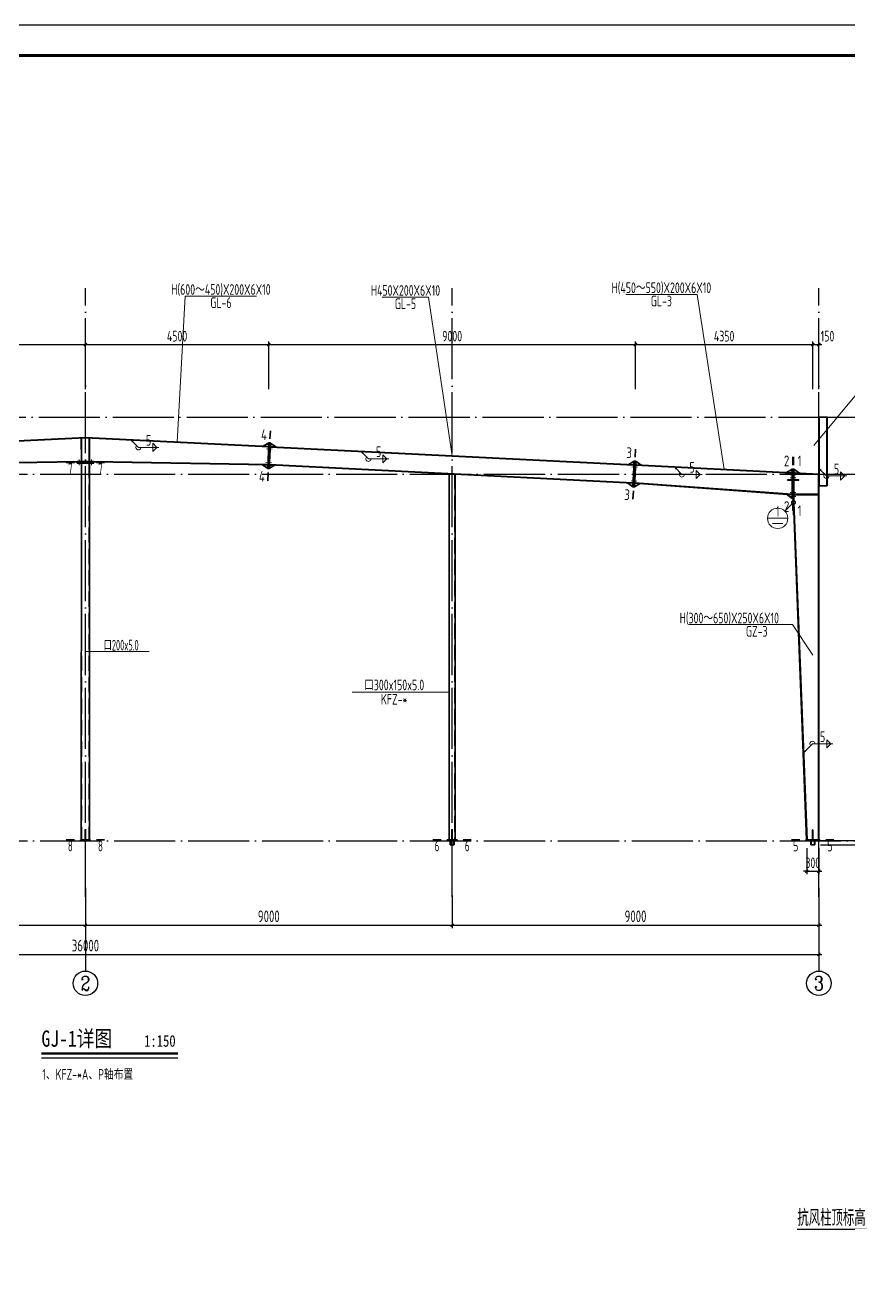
# Model space of a CAD drawing. Extents: x 753177 to 2169292, y -530934 to -273477.
# Drawn here: x 1971192 to 2011628, y -466303 to -404784 of the extents above; entities that cross this region are included whole.
import ezdxf
from ezdxf.enums import TextEntityAlignment as Align

# ---------------------------------------------------------------- set-up
doc = ezdxf.new("R2010")
doc.units = 0
doc.header["$LTSCALE"] = 1500
doc.header["$MEASUREMENT"] = 0
for name, pattern in [('DASH', [0.35, 0.25, -0.1]), ('DOTE', [2.42, 2, -0.2, 0.02, -0.2]), ('线型6', [8.75, 5, -1.25, 1.25, -1.25])]:
    doc.linetypes.add(name, pattern=pattern)
doc.layers.get('Defpoints').update_dxf_attribs({"color": 252})
for name, color, linetype in [('00-tk', 151, 'Continuous'), ('AXIS', 3, 'Continuous'), ('AXIS_TEXT', 7, 'Continuous'), ('DIM', 3, 'Continuous'), ('DIM_ELEV', 3, 'Continuous'), ('DIM_SYMB', 3, 'Continuous'), ('PUB_TEXT', 7, 'Continuous')]:
    doc.layers.add(name, color=color, linetype=linetype)
for name, color, linetype, lineweight in [('10', 7, 'Continuous', 35), ('111', 9, '线型6', 18), ('114', 2, 'Continuous', 18), ('116', 1, 'Continuous', 35), ('130', 9, 'Continuous', 18), ('14', 2, 'Continuous', 35), ('TK', 252, 'Continuous', 13), ('墙线__粗线', 7, 'Continuous', 18), ('字符串标注', 9, 'Continuous', 18), ('柱子', 3, 'Continuous', 35), ('焊缝标注', 9, 'Continuous', 18), ('索引符号标注', 9, 'Continuous', 18)]:
    doc.layers.add(name, color=color, linetype=linetype, lineweight=lineweight)
doc.styles.add('_TCH_AXIS', font='COMPLEX', dxfattribs={"bigfont": 'GBCBIG'})
doc.styles.add('COMPLEX', font='COMPLEX')
doc.styles.add('FromPkpm', font='Pkpmeng', dxfattribs={"width": 0.7, "bigfont": 'hztxt'})
doc.styles.add('TSSD_Dimension', font='Tssdeng.shx', dxfattribs={"width": 0.7, "bigfont": 'hztxt.shx'})
doc.styles.add('TSSD_Norm', font='Tssdeng.shx', dxfattribs={"bigfont": 'hztxt.shx'})
doc.styles.add('仿宋体', font='', dxfattribs={"width": 0.8})
doc.styles.get('仿宋体').set_extended_font_data('SimSun')
doc.dimstyles.new('TSSD_150_150', dxfattribs={"dimtxt": 525, "dimasz": 150, "dimexe": 150, "dimexo": 375, "dimgap": 150, "dimtad": 1, "dimdec": 0, "dimzin": 0, "dimdsep": 46, "dimtxsty": 'TSSD_Dimension', "dimblk": 'ARCHTICK', "dimblk1": 'ARCHTICK', "dimblk2": 'ARCHTICK', "dimcen": 0, "dimdle": 150, "dimclrt": 7, "dimadec": 0, "dimazin": 0, "dimtfac": 1, "dimtdec": 0, "dimtix": 1, "dimtmove": 2, "dimatfit": 3, "dimfxl": 0, "dimtolj": 1, "dimtzin": 0, "dimarcsym": 0})
doc.dimstyles.new('TSSD_75_150', dxfattribs={"dimtxt": 575, "dimasz": 150, "dimexe": 150, "dimexo": 375, "dimgap": 150, "dimtad": 1, "dimdec": 0, "dimlfac": 0.5, "dimzin": 0, "dimdsep": 46, "dimtxsty": 'TSSD_Dimension', "dimblk": 'ARCHTICK', "dimcen": 0, "dimdle": 150, "dimclrt": 7, "dimadec": 0, "dimazin": 0, "dimtfac": 1, "dimtdec": 0, "dimtix": 1, "dimtmove": 2, "dimatfit": 3, "dimfxl": 0, "dimtolj": 1, "dimtzin": 0, "dimarcsym": 0})

# ---------------------------------------------------------------- blocks, each defined once
blk = doc.blocks.new('A$C16496DF1')
at = {"layer": '00-tk', "linetype": 'Continuous'}
blk.add_line((178350, 126150), (0, 126150), dxfattribs=at)
at = {"layer": '00-tk', "const_width": 150}
blk.add_lwpolyline([(3750, 124650), (176850, 124650), (176850, 1500), (3750, 1500)], close=True, dxfattribs=at)
blk = doc.blocks.new('_ArchTick')
at = {"color": 0, "linetype": 'ByBlock', "const_width": 0.4}
blk.add_lwpolyline([(-0.5, -0.5), (0.5, 0.5)], dxfattribs=at)
blk = doc.blocks.new('*D1315')
at = {"layer": 'Defpoints', "color": 0, "transparency": 16777216}
for p in [(2009554, -444832), (2010154, -444832), (2010154, -446332)]:
    blk.add_point(p, dxfattribs=at)
at = {"layer": 'DIM', "color": 0, "lineweight": -2, "transparency": 16777216}
for p, q in [((2009554, -445207), (2009554, -446482)), ((2010154, -445207), (2010154, -446482)), ((2009554, -446332), (2009404, -446332)), ((2009554, -446332), (2010154, -446332)), ((2010154, -446332), (2010304, -446332))]:
    blk.add_line(p, q, dxfattribs=at)
at = {"layer": 'DIM', "color": 0, "lineweight": -2, "transparency": 16777216, "xscale": 150, "yscale": 150, "zscale": 150}
blk.add_blockref('_ArchTick', (2009554, -446332), dxfattribs=at)
at = {"layer": 'DIM', "color": 0, "lineweight": -2, "transparency": 16777216, "xscale": 150, "yscale": 150, "zscale": 150, "rotation": 180}
blk.add_blockref('_ArchTick', (2010154, -446332), dxfattribs=at)
at = {"layer": 'DIM', "color": 7, "transparency": 16777216, "insert": (2009854, -445920), "char_height": 525, "attachment_point": 5, "style": 'TSSD_Dimension'}
blk.add_mtext('\\A1;300', dxfattribs=at)
blk = doc.blocks.new('*D1259')
at = {"layer": 'Defpoints', "color": 0, "transparency": 16777216}
for p in [(1974154, -420472), (1965154, -423032), (1974154, -423032)]:
    blk.add_point(p, dxfattribs=at)
at = {"layer": 'DIM', "color": 0, "lineweight": -2, "transparency": 16777216}
for p, q in [((1965004, -420472), (1974304, -420472)), ((1965154, -422657), (1965154, -420322)), ((1974154, -422657), (1974154, -420322))]:
    blk.add_line(p, q, dxfattribs=at)
at = {"layer": 'DIM', "color": 0, "lineweight": -2, "transparency": 16777216, "xscale": 150, "yscale": 150, "zscale": 150, "rotation": 180}
blk.add_blockref('_ArchTick', (1965154, -420472), dxfattribs=at)
at = {"layer": 'DIM', "color": 0, "lineweight": -2, "transparency": 16777216, "xscale": 150, "yscale": 150, "zscale": 150}
blk.add_blockref('_ArchTick', (1974154, -420472), dxfattribs=at)
at = {"layer": 'DIM', "color": 7, "transparency": 16777216, "insert": (1969654, -420060), "char_height": 525, "attachment_point": 5, "style": 'TSSD_Dimension'}
blk.add_mtext('\\A1;4500', dxfattribs=at)
blk = doc.blocks.new('*D1260')
at = {"layer": 'Defpoints', "color": 0, "transparency": 16777216}
for p in [(1983154, -420472), (1974154, -423032), (1983154, -423032)]:
    blk.add_point(p, dxfattribs=at)
at = {"layer": 'DIM', "color": 0, "lineweight": -2, "transparency": 16777216}
for p, q in [((1974004, -420472), (1983304, -420472)), ((1974154, -422657), (1974154, -420322)), ((1983154, -422657), (1983154, -420322))]:
    blk.add_line(p, q, dxfattribs=at)
at = {"layer": 'DIM', "color": 0, "lineweight": -2, "transparency": 16777216, "xscale": 150, "yscale": 150, "zscale": 150, "rotation": 180}
blk.add_blockref('_ArchTick', (1974154, -420472), dxfattribs=at)
at = {"layer": 'DIM', "color": 0, "lineweight": -2, "transparency": 16777216, "xscale": 150, "yscale": 150, "zscale": 150}
blk.add_blockref('_ArchTick', (1983154, -420472), dxfattribs=at)
at = {"layer": 'DIM', "color": 7, "transparency": 16777216, "insert": (1978654, -420060), "char_height": 525, "attachment_point": 5, "style": 'TSSD_Dimension'}
blk.add_mtext('\\A1;4500', dxfattribs=at)
blk = doc.blocks.new('*D1261')
at = {"layer": 'Defpoints', "color": 0, "transparency": 16777216}
for p in [(2001154, -420472), (1983154, -423032), (2001154, -423032)]:
    blk.add_point(p, dxfattribs=at)
at = {"layer": 'DIM', "color": 0, "lineweight": -2, "transparency": 16777216}
for p, q in [((1983004, -420472), (2001304, -420472)), ((1983154, -422657), (1983154, -420322)), ((2001154, -422657), (2001154, -420322))]:
    blk.add_line(p, q, dxfattribs=at)
at = {"layer": 'DIM', "color": 0, "lineweight": -2, "transparency": 16777216, "xscale": 150, "yscale": 150, "zscale": 150, "rotation": 180}
blk.add_blockref('_ArchTick', (1983154, -420472), dxfattribs=at)
at = {"layer": 'DIM', "color": 0, "lineweight": -2, "transparency": 16777216, "xscale": 150, "yscale": 150, "zscale": 150}
blk.add_blockref('_ArchTick', (2001154, -420472), dxfattribs=at)
at = {"layer": 'DIM', "color": 7, "transparency": 16777216, "insert": (1992154, -420060), "char_height": 525, "attachment_point": 5, "style": 'TSSD_Dimension'}
blk.add_mtext('\\A1;9000', dxfattribs=at)
blk = doc.blocks.new('*D1262')
at = {"layer": 'Defpoints', "color": 0, "transparency": 16777216}
for p in [(2009854, -420472), (2001154, -423032), (2009854, -423032)]:
    blk.add_point(p, dxfattribs=at)
at = {"layer": 'DIM', "color": 0, "lineweight": -2, "transparency": 16777216}
for p, q in [((2001004, -420472), (2010004, -420472)), ((2001154, -422657), (2001154, -420322)), ((2009854, -422657), (2009854, -420322))]:
    blk.add_line(p, q, dxfattribs=at)
at = {"layer": 'DIM', "color": 0, "lineweight": -2, "transparency": 16777216, "xscale": 150, "yscale": 150, "zscale": 150, "rotation": 180}
blk.add_blockref('_ArchTick', (2001154, -420472), dxfattribs=at)
at = {"layer": 'DIM', "color": 0, "lineweight": -2, "transparency": 16777216, "xscale": 150, "yscale": 150, "zscale": 150}
blk.add_blockref('_ArchTick', (2009854, -420472), dxfattribs=at)
at = {"layer": 'DIM', "color": 7, "transparency": 16777216, "insert": (2005504, -420060), "char_height": 525, "attachment_point": 5, "style": 'TSSD_Dimension'}
blk.add_mtext('\\A1;4350', dxfattribs=at)
blk = doc.blocks.new('*D1263')
at = {"layer": 'Defpoints', "color": 0, "transparency": 16777216}
for p in [(2010154, -420472), (2009854, -423032), (2010154, -423032)]:
    blk.add_point(p, dxfattribs=at)
at = {"layer": 'DIM', "color": 0, "lineweight": -2, "transparency": 16777216}
for p, q in [((2009704, -420472), (2010304, -420472)), ((2009854, -422657), (2009854, -420322)), ((2010154, -422657), (2010154, -420322))]:
    blk.add_line(p, q, dxfattribs=at)
at = {"layer": 'DIM', "color": 0, "lineweight": -2, "transparency": 16777216, "xscale": 150, "yscale": 150, "zscale": 150, "rotation": 180}
blk.add_blockref('_ArchTick', (2009854, -420472), dxfattribs=at)
at = {"layer": 'DIM', "color": 0, "lineweight": -2, "transparency": 16777216, "xscale": 150, "yscale": 150, "zscale": 150}
blk.add_blockref('_ArchTick', (2010154, -420472), dxfattribs=at)
at = {"layer": 'DIM', "color": 7, "transparency": 16777216, "insert": (2010577, -420060), "char_height": 525, "attachment_point": 5, "style": 'TSSD_Dimension'}
blk.add_mtext('\\A1;150', dxfattribs=at)
blk = doc.blocks.new('*D1316')
at = {"layer": 'Defpoints', "color": 0, "transparency": 16777216}
for p in [(1956154, -447149), (1974154, -447149), (1974154, -448984)]:
    blk.add_point(p, dxfattribs=at)
at = {"layer": 'DIM', "color": 0, "lineweight": -2, "transparency": 16777216}
for p, q in [((1956154, -447524), (1956154, -449134)), ((1974154, -447524), (1974154, -449134)), ((1956004, -448984), (1974304, -448984))]:
    blk.add_line(p, q, dxfattribs=at)
at = {"layer": 'DIM', "color": 0, "lineweight": -2, "transparency": 16777216, "xscale": 150, "yscale": 150, "zscale": 150, "rotation": 180}
blk.add_blockref('_ArchTick', (1956154, -448984), dxfattribs=at)
at = {"layer": 'DIM', "color": 0, "lineweight": -2, "transparency": 16777216, "xscale": 150, "yscale": 150, "zscale": 150}
blk.add_blockref('_ArchTick', (1974154, -448984), dxfattribs=at)
at = {"layer": 'DIM', "color": 7, "transparency": 16777216, "insert": (1965154, -448546), "char_height": 575, "attachment_point": 5, "style": 'TSSD_Dimension'}
blk.add_mtext('\\A1;9000', dxfattribs=at)
blk = doc.blocks.new('*D1317')
at = {"layer": 'Defpoints', "color": 0, "transparency": 16777216}
for p in [(1974154, -447149), (1992154, -447149), (1992154, -448984)]:
    blk.add_point(p, dxfattribs=at)
at = {"layer": 'DIM', "color": 0, "lineweight": -2, "transparency": 16777216}
for p, q in [((1974154, -447524), (1974154, -449134)), ((1992154, -447524), (1992154, -449134)), ((1974004, -448984), (1992304, -448984))]:
    blk.add_line(p, q, dxfattribs=at)
at = {"layer": 'DIM', "color": 0, "lineweight": -2, "transparency": 16777216, "xscale": 150, "yscale": 150, "zscale": 150, "rotation": 180}
blk.add_blockref('_ArchTick', (1974154, -448984), dxfattribs=at)
at = {"layer": 'DIM', "color": 0, "lineweight": -2, "transparency": 16777216, "xscale": 150, "yscale": 150, "zscale": 150}
blk.add_blockref('_ArchTick', (1992154, -448984), dxfattribs=at)
at = {"layer": 'DIM', "color": 7, "transparency": 16777216, "insert": (1983154, -448546), "char_height": 575, "attachment_point": 5, "style": 'TSSD_Dimension'}
blk.add_mtext('\\A1;9000', dxfattribs=at)
blk = doc.blocks.new('_AXISO')
blk.add_circle((0, 0), 0.5)
at = {"layer": 'AXIS_TEXT', "style": 'COMPLEX', "width": 1.041667}
blk.add_attdef('A', text='', height=0.56, dxfattribs=at).set_placement((-0.25, -0.28), (0.25, -0.28), align=Align.FIT)
blk = doc.blocks.new('*D1318')
at = {"layer": 'Defpoints', "color": 0, "transparency": 16777216}
for p in [(1938154, -447954), (2010154, -447954), (2010154, -450421)]:
    blk.add_point(p, dxfattribs=at)
at = {"layer": 'DIM', "color": 0, "lineweight": -2, "transparency": 16777216}
for p, q in [((1938154, -448329), (1938154, -450571)), ((2010154, -448329), (2010154, -450571)), ((1938004, -450421), (2010304, -450421))]:
    blk.add_line(p, q, dxfattribs=at)
at = {"layer": 'DIM', "color": 0, "lineweight": -2, "transparency": 16777216, "xscale": 150, "yscale": 150, "zscale": 150, "rotation": 180}
blk.add_blockref('_ArchTick', (1938154, -450421), dxfattribs=at)
at = {"layer": 'DIM', "color": 0, "lineweight": -2, "transparency": 16777216, "xscale": 150, "yscale": 150, "zscale": 150}
blk.add_blockref('_ArchTick', (2010154, -450421), dxfattribs=at)
at = {"layer": 'DIM', "color": 7, "transparency": 16777216, "insert": (1974154, -449983), "char_height": 575, "attachment_point": 5, "style": 'TSSD_Dimension'}
blk.add_mtext('\\A1;36000', dxfattribs=at)
blk = doc.blocks.new('*D1320')
at = {"layer": 'Defpoints', "color": 0, "transparency": 16777216}
for p in [(1992154, -447149), (2010154, -447149), (2010154, -448984)]:
    blk.add_point(p, dxfattribs=at)
at = {"layer": 'DIM', "color": 0, "lineweight": -2, "transparency": 16777216}
for p, q in [((1992154, -447524), (1992154, -449134)), ((2010154, -447524), (2010154, -449134)), ((1992004, -448984), (2010304, -448984))]:
    blk.add_line(p, q, dxfattribs=at)
at = {"layer": 'DIM', "color": 0, "lineweight": -2, "transparency": 16777216, "xscale": 150, "yscale": 150, "zscale": 150, "rotation": 180}
blk.add_blockref('_ArchTick', (1992154, -448984), dxfattribs=at)
at = {"layer": 'DIM', "color": 0, "lineweight": -2, "transparency": 16777216, "xscale": 150, "yscale": 150, "zscale": 150}
blk.add_blockref('_ArchTick', (2010154, -448984), dxfattribs=at)
at = {"layer": 'DIM', "color": 7, "transparency": 16777216, "insert": (2001154, -448546), "char_height": 575, "attachment_point": 5, "style": 'TSSD_Dimension'}
blk.add_mtext('\\A1;9000', dxfattribs=at)
blk = doc.blocks.new('*D1325')
at = {"layer": 'Defpoints', "color": 0, "transparency": 16777216}
for p in [(2009854, -444832), (2009854, -445032), (2015455, -444832)]:
    blk.add_point(p, dxfattribs=at)
at = {"layer": 'DIM', "color": 0, "lineweight": -2, "transparency": 16777216}
for p, q in [((2015455, -444832), (2015455, -444682)), ((2010229, -444832), (2015605, -444832)), ((2010229, -445032), (2015605, -445032)), ((2015455, -445032), (2015455, -444832)), ((2015455, -445032), (2015455, -445182))]:
    blk.add_line(p, q, dxfattribs=at)
at = {"layer": 'DIM', "color": 0, "lineweight": -2, "transparency": 16777216, "xscale": 150, "yscale": 150, "zscale": 150}
for p, rotation in [((2015455, -444832), 270), ((2015455, -445032), 90)]:
    blk.add_blockref('_ArchTick', p, dxfattribs=dict(at, rotation=rotation))
at = {"layer": 'DIM', "color": 7, "transparency": 16777216, "insert": (2015018, -444932), "char_height": 575, "attachment_point": 5, "rotation": 90, "style": 'TSSD_Dimension'}
blk.add_mtext('\\A1;100', dxfattribs=at)
blk = doc.blocks.new('*D1326')
at = {"layer": 'Defpoints', "color": 0, "transparency": 16777216}
for p in [(2009854, -426832), (2015455, -426832), (2009854, -444832)]:
    blk.add_point(p, dxfattribs=at)
at = {"layer": 'DIM', "color": 0, "lineweight": -2, "transparency": 16777216}
for p, q in [((2010229, -426832), (2015605, -426832)), ((2015455, -444982), (2015455, -426682)), ((2010229, -444832), (2015605, -444832))]:
    blk.add_line(p, q, dxfattribs=at)
at = {"layer": 'DIM', "color": 0, "lineweight": -2, "transparency": 16777216, "xscale": 150, "yscale": 150, "zscale": 150}
for p, rotation in [((2015455, -426832), 90), ((2015455, -444832), 270)]:
    blk.add_blockref('_ArchTick', p, dxfattribs=dict(at, rotation=rotation))
at = {"layer": 'DIM', "color": 7, "transparency": 16777216, "insert": (2015018, -435832), "char_height": 575, "attachment_point": 5, "rotation": 90, "style": 'TSSD_Dimension'}
blk.add_mtext('\\A1;9000', dxfattribs=at)
blk = doc.blocks.new('*D1327')
at = {"layer": 'Defpoints', "color": 0, "transparency": 16777216}
for p in [(2009854, -424032), (2015455, -424032), (2009854, -426832)]:
    blk.add_point(p, dxfattribs=at)
at = {"layer": 'DIM', "color": 0, "lineweight": -2, "transparency": 16777216}
for p, q in [((2010229, -424032), (2015605, -424032)), ((2015455, -426982), (2015455, -423882)), ((2010229, -426832), (2015605, -426832))]:
    blk.add_line(p, q, dxfattribs=at)
at = {"layer": 'DIM', "color": 0, "lineweight": -2, "transparency": 16777216, "xscale": 150, "yscale": 150, "zscale": 150}
for p, rotation in [((2015455, -424032), 90), ((2015455, -426832), 270)]:
    blk.add_blockref('_ArchTick', p, dxfattribs=dict(at, rotation=rotation))
at = {"layer": 'DIM', "color": 7, "transparency": 16777216, "insert": (2015018, -425432), "char_height": 575, "attachment_point": 5, "rotation": 90, "style": 'TSSD_Dimension'}
blk.add_mtext('\\A1;1400', dxfattribs=at)

msp = doc.modelspace()

# ---------------------------------------------------------------- hatches: boundary and pattern name
at = {"layer": '焊缝标注', "transparency": 33554687}
for points in [[(1976403.3, -425164.6), (1976463.1, -425246.1), (1976484.4, -425224.9)], [(1987692.5, -425729.1), (1987752.3, -425810.6), (1987773.6, -425789.4)], [(2003076.6, -426498.3), (2003136.5, -426579.8), (2003157.7, -426558.6)], [(2010169.5, -426570.8), (2010229.4, -426652.3), (2010250.7, -426631.2)], [(2009412.4, -440500.7), (2009493.7, -440440.6), (2009472.5, -440419.4)]]:
    msp.add_hatch(color=256, dxfattribs=at).paths.add_polyline_path(points)

# ---------------------------------------------------------------- linework, layer by layer
at = {"color": 3, "lineweight": 35, "ltscale": 2}
for p, q in [((1973953.9, -426298.3), (1973953.5, -444792.1)), ((1974353.9, -426298.3), (1974353.5, -444792.1)), ((1992003.5, -426840.7), (1992003.5, -444792.1)), ((1992303.5, -426825.7), (1992303.5, -444792.1))]:
    msp.add_line(p, q, dxfattribs=at)
at = {"color": 3, "linetype": 'DASH', "lineweight": 35, "ltscale": 2}
for p, q in [((1973963.9, -426298.3), (1973963.5, -444792.1)), ((1974343.9, -426298.3), (1974343.5, -444792.1)), ((1992013.5, -426840.2), (1992013.5, -444792.1)), ((1992293.5, -426826.2), (1992293.5, -444792.1))]:
    msp.add_line(p, q, dxfattribs=at)
at = {"layer": '10', "lineweight": 35, "ltscale": 2}
for p, q in [((1983232.4, -424705.1), (1983212.4, -425104.6)), ((2001152.5, -425601.1), (2001132.5, -426000.6)), ((1973213.9, -426258.3), (1973613.9, -426258.3)), ((1975093.9, -426258.3), (1974693.9, -426258.3)), ((2008868.9, -425986.4), (2008868.9, -426386.4)), ((2008908.9, -425986.4), (2008908.9, -426386.4)), ((1983109.6, -427162), (1983129.5, -426762.5)), ((2001029.7, -428058), (2001049.6, -427658.5)), ((2008868.9, -428626.4), (2008868.9, -428226.4)), ((2008908.9, -428826.4), (2008908.9, -428426.4)), ((1973213.5, -444792.1), (1973613.5, -444792.1)), ((1975093.5, -444792.1), (1974693.5, -444792.1)), ((1991213.5, -444792.1), (1991613.5, -444792.1)), ((1993093.5, -444792.1), (1992693.5, -444792.1)), ((2008813.5, -444792.1), (2009213.5, -444792.1)), ((2010893.5, -444792.1), (2010493.5, -444792.1))]:
    msp.add_line(p, q, dxfattribs=at)
at = {"layer": '111', "lineweight": 18, "ltscale": 2}
msp.add_line((2010153.5, -443332.1), (2010153.5, -448832.1), dxfattribs=at)
at = {"layer": '114', "lineweight": 18, "ltscale": 2}
for p, q in [((1983048.1, -425587), (1983327.8, -425601)), ((1983058.1, -425387.2), (1983337.8, -425401.2)), ((1973853.8, -426398.3), (1973853.8, -426118.3)), ((1974453.9, -426398.3), (1974453.9, -426118.3)), ((1983014.2, -426266.1), (1983293.8, -426280.1)), ((2000978.2, -426283.2), (2001257.9, -426297.2)), ((1983004.2, -426465.9), (1983283.9, -426479.9)), ((2000968.2, -426483), (2001247.9, -426497)), ((2008748.9, -426676.9), (2009028.9, -426676.9)), ((2008748.9, -426876.9), (2009028.9, -426876.9)), ((2000924.3, -427361.9), (2001203.9, -427375.9)), ((2000934.3, -427162.1), (2001213.9, -427176.1)), ((2008748.9, -427016.9), (2009028.9, -427016.9)), ((2008748.9, -427736.3), (2009028.9, -427736.3)), ((2008748.9, -427936.4), (2009028.9, -427936.4))]:
    msp.add_line(p, q, dxfattribs=at)
at = {"layer": '114', "color": 1, "lineweight": 70, "ltscale": 2}
for p, q in [((1983148, -425592), (1983227.9, -425596)), ((1983158, -425392.2), (1983237.9, -425396.2)), ((1973853.8, -426298.3), (1973853.8, -426218.3)), ((1974453.9, -426298.3), (1974453.9, -426218.3)), ((1983114.1, -426271.1), (1983194, -426275.1)), ((2001078.1, -426288.2), (2001158, -426292.2)), ((1983104.1, -426470.9), (1983184, -426474.9)), ((2001068.1, -426488), (2001148, -426492)), ((2008848.9, -426676.9), (2008928.9, -426676.9)), ((2008848.9, -426876.9), (2008928.9, -426876.9)), ((2001024.2, -427366.9), (2001104.1, -427370.9)), ((2001034.2, -427167.1), (2001114.1, -427171.1)), ((2008848.9, -427016.9), (2008928.9, -427016.9)), ((2008848.9, -427736.3), (2008928.9, -427736.3)), ((2008848.9, -427936.4), (2008928.9, -427936.4))]:
    msp.add_line(p, q, dxfattribs=at)
at = {"layer": '116', "lineweight": 35, "ltscale": 2}
for p, q in [((1992053.5, -444832.1), (1992053.5, -445032.1)), ((1992053.5, -445032.1), (1992253.5, -445032.1)), ((1992070.5, -444832.1), (1992070.5, -445032.1)), ((1992236.5, -444832.1), (1992236.5, -445032.1)), ((1992253.5, -444832.1), (1992253.5, -445032.1)), ((2009753.5, -444832.1), (2009753.5, -445032.1)), ((2009753.5, -445032.1), (2009953.5, -445032.1)), ((2009770.5, -444832.1), (2009770.5, -445032.1)), ((2009936.5, -444832.1), (2009936.5, -445032.1)), ((2009953.5, -444832.1), (2009953.5, -445032.1))]:
    msp.add_line(p, q, dxfattribs=at)
at = {"layer": '14', "lineweight": 35, "ltscale": 2}
for p, q in [((1973953.9, -426218.3), (1973953.5, -425058.1)), ((1973963.9, -426218.3), (1973963.5, -425057.6)), ((1974343.9, -426218.3), (1974343.5, -425057.6)), ((1974353.9, -426218.3), (1974353.5, -425058.1)), ((1982883.8, -425468.6), (1983162.5, -425302.3)), ((1983113.6, -425480.1), (1982883.8, -425468.6)), ((1983099.6, -426560.8), (1983162.5, -425302.3)), ((1983155.5, -425442.1), (1983113.6, -425480.1)), ((1983202.4, -425304.3), (1983139.5, -426562.8)), ((1983139.5, -426562.8), (1983202.4, -425304.3)), ((1983162.5, -425302.3), (1983155.5, -425442.1)), ((1983162.5, -425302.3), (1983202.4, -425304.3)), ((1983242.4, -425306.3), (1983179.5, -426564.8)), ((1983202.4, -425304.3), (1983242.4, -425306.3)), ((1983235.4, -425446.1), (1983242.4, -425306.3)), ((1983273.4, -425488.1), (1983235.4, -425446.1)), ((1983242.4, -425306.3), (1983503.1, -425499.6)), ((1983503.1, -425499.6), (1983273.4, -425488.1)), ((2000804, -426364.6), (2001082.6, -426198.3)), ((2001019.7, -427456.8), (2001082.6, -426198.3)), ((2001122.5, -426200.3), (2001059.6, -427458.8)), ((2001059.6, -427458.8), (2001122.5, -426200.3)), ((2001082.6, -426198.3), (2001075.6, -426338.2)), ((2001082.6, -426198.3), (2001122.5, -426200.3)), ((2001162.5, -426202.3), (2001099.6, -427460.8)), ((2001122.5, -426200.3), (2001162.5, -426202.3)), ((2001155.5, -426342.1), (2001162.5, -426202.3)), ((2001162.5, -426202.3), (2001423.2, -426395.6)), ((1983099.6, -426560.8), (1982838.6, -426376.5)), ((1982838.6, -426376.5), (1983068.6, -426380.3)), ((1983068.6, -426380.3), (1983106.6, -426420.9)), ((1983106.6, -426420.9), (1983099.6, -426560.8)), ((1983139.5, -426562.8), (1983099.6, -426560.8)), ((1983179.5, -426564.8), (1983139.5, -426562.8)), ((1983458.1, -426398.5), (1983179.5, -426564.7)), ((1983179.5, -426564.7), (1983186.5, -426424.9)), ((1983186.5, -426424.9), (1983228.4, -426387)), ((1983228.4, -426387), (1983458.1, -426398.5)), ((2001033.7, -426376.1), (2000804, -426364.6)), ((2001075.6, -426338.2), (2001033.7, -426376.1)), ((2001193.5, -426384.1), (2001155.5, -426342.1)), ((2001423.2, -426395.6), (2001193.5, -426384.1)), ((2008569.2, -426752.9), (2008848.9, -426586.9)), ((2008808.9, -426764.9), (2008569.2, -426752.9)), ((2008848.9, -426726.9), (2008808.9, -426764.9)), ((2008848.9, -428026.4), (2008848.9, -426586.4)), ((2008848.9, -426586.4), (2008888.9, -426586.4)), ((2008848.9, -426586.9), (2008848.9, -426726.9)), ((2008888.9, -428226.4), (2008888.9, -426586.4)), ((2008888.9, -426586.4), (2008928.9, -426586.4)), ((2008888.9, -426586.4), (2008888.9, -428026.4)), ((2008928.9, -426586.4), (2008928.9, -428226.4)), ((2008928.9, -426730.9), (2008928.9, -426590.9)), ((2008928.9, -426590.9), (2009208.5, -426784.8)), ((2008968.8, -426772.9), (2008928.9, -426730.9)), ((2008928.9, -426770.9), (2010153.5, -426832.1)), ((2008928.9, -426790.9), (2008928.9, -426770.9)), ((2010153.5, -426852.1), (2008928.9, -426790.9)), ((2009208.5, -426784.8), (2008968.8, -426772.9)), ((2010153.5, -426832.1), (2010153.5, -426852.1)), ((2001019.7, -427456.8), (2000759, -427263.5)), ((2000759, -427263.5), (2000988.7, -427275)), ((2000988.7, -427275), (2001026.7, -427316.9)), ((2001026.7, -427316.9), (2001019.7, -427456.8)), ((2001059.6, -427458.8), (2001019.7, -427456.8)), ((2001099.6, -427460.8), (2001059.6, -427458.8)), ((2001377.8, -427300.6), (2001099.6, -427460.8)), ((2001099.6, -427460.8), (2001106.6, -427320.9)), ((2001106.6, -427320.9), (2001148.5, -427283.9)), ((2001148.5, -427283.9), (2001377.8, -427300.6)), ((2008848.9, -427106.9), (2008608.9, -427106.9)), ((2008608.9, -427106.9), (2008608.9, -427126.9)), ((2008608.9, -427126.9), (2008848.9, -427126.9)), ((2008848.9, -427126.9), (2008848.9, -427106.9)), ((2008928.9, -427106.9), (2009168.9, -427106.9)), ((2008928.9, -427126.9), (2008928.9, -427106.9)), ((2009168.9, -427126.9), (2008928.9, -427126.9)), ((2009168.9, -427106.9), (2009168.9, -427126.9)), ((2008848.9, -428026.4), (2008569.6, -427826)), ((2008569.6, -427826), (2008809, -427843.4)), ((2008809, -427843.4), (2008848.9, -427886.4)), ((2008848.9, -427886.4), (2008848.9, -428026.4)), ((2008888.9, -428026.4), (2008848.9, -428026.4)), ((2008928.9, -427826.3), (2010133.5, -427826.3)), ((2008928.9, -427846.3), (2008928.9, -427826.3)), ((2010133.5, -427846.3), (2008928.9, -427846.3)), ((2010133.5, -427826.3), (2010133.5, -427846.3)), ((2008928.9, -428226.4), (2008888.9, -428226.4)), ((1974145.5, -444792.1), (1974145.5, -444292.1)), ((1974145.5, -444292.1), (1974161.5, -444292.1)), ((1974161.5, -444292.1), (1974161.5, -444792.1)), ((1992145.5, -444792.1), (1992145.5, -444292.1)), ((1992145.5, -444292.1), (1992161.5, -444292.1)), ((1992161.5, -444292.1), (1992161.5, -444792.1)), ((2009843.5, -444792.1), (2009843.5, -444292.1)), ((2009843.5, -444292.1), (2009863.5, -444292.1)), ((2009863.5, -444292.1), (2009863.5, -444792.1)), ((1973913.5, -444832.1), (1973913.5, -444792.1)), ((1973913.5, -444792.1), (1974393.5, -444792.1)), ((1974393.5, -444832.1), (1973913.5, -444832.1)), ((1974393.5, -444792.1), (1974393.5, -444832.1)), ((1991913.5, -444832.1), (1991913.5, -444792.1)), ((1991913.5, -444792.1), (1992393.5, -444792.1)), ((1992393.5, -444832.1), (1991913.5, -444832.1)), ((1992161.5, -444792.1), (1992145.5, -444792.1)), ((1992393.5, -444792.1), (1992393.5, -444832.1)), ((2009513.5, -444832.1), (2009513.5, -444792.1)), ((2009513.5, -444792.1), (2010193.5, -444792.1)), ((2010193.5, -444832.1), (2009513.5, -444832.1)), ((2009863.5, -444792.1), (2009843.5, -444792.1)), ((2010193.5, -444792.1), (2010193.5, -444832.1))]:
    msp.add_line(p, q, dxfattribs=at)
for points in [[(1973753.8, -426258.3), (1974553.8, -426258.3), (1974553.8, -426218.3), (1973753.8, -426218.3)], [(1973753.8, -426298.3), (1974553.8, -426298.3), (1974553.8, -426258.3), (1973753.8, -426258.3)]]:
    msp.add_lwpolyline(points, close=True, dxfattribs=at)
at = {"layer": 'AXIS', "color": 253, "linetype": 'DOTE'}
for p, q in [((1974153.5, -447588.9), (1974153.5, -417696.5)), ((1992153.5, -447588.9), (1992153.5, -417696.5)), ((2010153.5, -447588.9), (2010153.5, -417696.5)), ((1928305.6, -424032.1), (2020875.7, -424032.1)), ((1928374.6, -426832.1), (2020944.7, -426832.1)), ((1928374.6, -444832.1), (2020944.7, -444832.1))]:
    msp.add_line(p, q, dxfattribs=at)
at = {"layer": 'AXIS'}
for p, q in [((1974153.5, -447148.9), (1974153.5, -451233.7)), ((2010153.5, -447148.9), (2010153.5, -451233.7))]:
    msp.add_line(p, q, dxfattribs=at)
at = {"layer": 'DIM_ELEV'}
msp.add_line((2013333, -463927.9), (2009095.7, -463927.9), dxfattribs=at)
at = {"layer": 'DIM_SYMB', "const_width": 105}
msp.add_lwpolyline([(1971994.1, -455279.3), (1978697.2, -455279.3)], dxfattribs=at)
at = {"layer": 'DIM_SYMB'}
msp.add_lwpolyline([(1971994.1, -455489.3), (1978697.2, -455489.3)], dxfattribs=at)
at = {"layer": '墙线__粗线', "lineweight": 18, "ltscale": 2}
msp.add_circle((2008908.9, -428226.4), 100, dxfattribs=at)
at = {"layer": '字符串标注', "lineweight": 18, "ltscale": 2}
for p, q in [((1978653.5, -425257.1), (1979056.9, -418093)), ((1979056.9, -418093), (1982556.9, -418093)), ((1991000.8, -418141.8), (1988725.8, -418141.8)), ((1992153.5, -425932.1), (1991000.8, -418141.8)), ((2004173.4, -418009.6), (2000673.4, -418009.6)), ((2005503.5, -426599.6), (2004173.4, -418009.6)), ((2009903.5, -425424.6), (2013106.2, -421570.4)), ((2008853.5, -434224.6), (2003749.5, -434224.6)), ((2009853.5, -435724.6), (2008853.5, -434224.6))]:
    msp.add_line(p, q, dxfattribs=at)
at = {"layer": '字符串标注', "color": 0, "lineweight": 18, "ltscale": 2}
for p, q in [((1977286.4, -435544.8), (1974153.5, -435544.8)), ((1991953.5, -437538.3), (1987241.5, -437538.3))]:
    msp.add_line(p, q, dxfattribs=at)
at = {"layer": '字符串标注', "ltscale": 2}
for points in [[(1978653.6, -425257.1, 0.2, 0.2, 1), (1978653.4, -425257.1, 0.2, 0.2, 1)], [(2009903.6, -425424.6, 0.2, 0.2, 1), (2009903.4, -425424.6, 0.2, 0.2, 1)], [(1992153.6, -425932.1, 0.2, 0.2, 1), (1992153.4, -425932.1, 0.2, 0.2, 1)], [(2005503.6, -426599.6, 0.2, 0.2, 1), (2005503.4, -426599.6, 0.2, 0.2, 1)], [(2009853.6, -435724.6, 0.2, 0.2, 1), (2009853.4, -435724.6, 0.2, 0.2, 1)]]:
    msp.add_lwpolyline(points, format="xyseb", close=True, dxfattribs=at)
at = {"layer": '柱子', "lineweight": 35, "ltscale": 2}
for p, q in [((2010153.5, -427417.1), (2010153.5, -424032.1)), ((2010153.5, -424032.1), (2010169.5, -424032.1)), ((2010153.5, -424032.1), (2010553.5, -424032.1)), ((2010169.5, -427417.1), (2010169.5, -424032.1)), ((2010537.5, -427417.1), (2010537.5, -424032.1)), ((2010537.5, -424032.1), (2010553.5, -424032.1)), ((2010553.5, -427417.1), (2010553.5, -424032.1)), ((1965153.5, -425482.1), (1974153.5, -425032.1)), ((1965154.5, -425502.1), (1974153.5, -425052.1)), ((1974153.5, -425032.1), (1983153.5, -425482.1)), ((1974153.5, -425052.1), (1983152.5, -425502.1)), ((1983232.4, -425506.1), (2001072.6, -426398.1)), ((1983233.4, -425486.1), (2001073.6, -426378.1)), ((1965197.5, -426361), (1973753.8, -426218.3)), ((1965198.5, -426381), (1973753.8, -426238.3)), ((1974553.2, -426218.3), (1983109.6, -426361)), ((1974553.8, -426238.3), (1983108.6, -426381)), ((1983188.5, -426385), (2001028.7, -427277)), ((1983189.5, -426365), (2001029.7, -427257)), ((2001152.5, -426402.1), (2008848.9, -426786.9)), ((2001153.5, -426382.1), (2008848.9, -426766.9)), ((2010133.5, -444792.1), (2010133.5, -426851.1)), ((2010153.5, -426852.1), (2010133.5, -426851.1)), ((2010153.5, -444792.1), (2010153.5, -426852.1)), ((2001108.6, -427281), (2008848.9, -427846.4)), ((2001109.6, -427261), (2008848.9, -427826.3)), ((2010153.5, -427417.1), (2010553.5, -427417.1)), ((2009553.5, -444792.1), (2008908.9, -428226.4)), ((2008928.9, -428226.4), (2008908.9, -428226.4)), ((2009573.5, -444792.1), (2008928.9, -428226.4))]:
    msp.add_line(p, q, dxfattribs=at)
at = {"layer": '焊缝标注', "lineweight": 18, "ltscale": 2}
for p, q in [((1976403.3, -425164.6), (1976755.8, -425519.1)), ((1976755.8, -425519.1), (1977755.8, -425519.1)), ((1977455.8, -425319.1), (1977655.8, -425519.1)), ((1977455.8, -425519.1), (1977455.8, -425319.1)), ((1977455.8, -425719.1), (1977655.8, -425519.1)), ((1977455.8, -425519.1), (1977455.8, -425719.1)), ((1987692.5, -425729.1), (1988045, -426083.6)), ((1988045, -426083.6), (1989045, -426083.6)), ((1988745, -425883.6), (1988945, -426083.6)), ((1988745, -426083.6), (1988745, -425883.6)), ((1988745, -426283.6), (1988945, -426083.6)), ((1988745, -426083.6), (1988745, -426283.6)), ((2003076.6, -426498.3), (2003429.2, -426852.8)), ((2003429.2, -426852.8), (2004429.2, -426852.8)), ((2004129.2, -426652.8), (2004329.2, -426852.8)), ((2004129.2, -426852.8), (2004129.2, -426652.8)), ((2004129.2, -427052.8), (2004329.2, -426852.8)), ((2004129.2, -426852.8), (2004129.2, -427052.8)), ((2010169.5, -426570.8), (2010522.1, -426925.4)), ((2010522.1, -426925.4), (2011522.1, -426925.4)), ((2011222.1, -426725.4), (2011422.1, -426925.4)), ((2011222.1, -426925.4), (2011222.1, -426725.4)), ((2011222.1, -427125.4), (2011422.1, -426925.4)), ((2011222.1, -426925.4), (2011222.1, -427125.4)), ((2009412.4, -440500.7), (2009836.8, -440076.6)), ((2009836.8, -440076.6), (2010836.8, -440076.6)), ((2010536.8, -439876.6), (2010736.8, -440076.6)), ((2010536.8, -440076.6), (2010536.8, -439876.6)), ((2010536.8, -440276.6), (2010736.8, -440076.6)), ((2010536.8, -440076.6), (2010536.8, -440276.6))]:
    msp.add_line(p, q, dxfattribs=at)
at = {"layer": '焊缝标注', "linetype": 'Continuous'}
for points in [[(1976403.3, -425164.6), (1976463.1, -425246.1), (1976484.4, -425224.9)], [(1987692.5, -425729.1), (1987752.3, -425810.6), (1987773.6, -425789.4)], [(2003076.6, -426498.3), (2003136.5, -426579.8), (2003157.7, -426558.6)], [(2010169.5, -426570.8), (2010229.4, -426652.3), (2010250.7, -426631.2)], [(2009412.4, -440500.7), (2009493.7, -440440.6), (2009472.5, -440419.4)]]:
    msp.add_lwpolyline(points, close=True, dxfattribs=at)
at = {"layer": '焊缝标注', "lineweight": 18, "ltscale": 2}
for centre, start, end in [((1976755.8, -425519.1), 134.840317, 0), ((1988045, -426083.6), 134.840317, 0), ((2003429.2, -426852.8), 134.840317, 0), ((2010522.1, -426925.4), 134.840637, 0), ((2009836.8, -440076.6), 0, 224.977417)]:
    msp.add_arc(centre, 125, start, end, dxfattribs=at)
at = {"layer": '索引符号标注', "lineweight": 18, "ltscale": 2}
for p, q in [((2008838.2, -428297.1), (2008484.6, -428650.6)), ((2007631.1, -429004.2), (2008631.1, -429004.2)), ((2007881.1, -429254.2), (2008381.1, -429254.2))]:
    msp.add_line(p, q, dxfattribs=at)
msp.add_circle((2008131.1, -429004.2), 500, dxfattribs=at)

# ---------------------------------------------------------------- block references
at = {"layer": 'AXIS'}
ref = msp.add_blockref('_AXISO', (1974153.5, -451833.7), dxfattribs=dict(at, xscale=1200, yscale=1200, zscale=1200))
ref.add_attrib('A', '2', dxfattribs={"layer": 'AXIS_TEXT', "height": 698.9, "style": '_TCH_AXIS'}).set_placement((1973920.5, -452183.2), (1974386.5, -452183.2), align=Align.FIT)
ref = msp.add_blockref('_AXISO', (2010153.5, -451833.7), dxfattribs=dict(at, xscale=1200, yscale=1200, zscale=1200))
ref.add_attrib('A', '3', dxfattribs={"layer": 'AXIS_TEXT', "height": 698.9, "style": '_TCH_AXIS'}).set_placement((2009920.5, -452183.2), (2010386.5, -452183.2), align=Align.FIT)
at = {"layer": 'TK', "color": 2, "linetype": 'ByBlock'}
msp.add_blockref('A$C16496DF1', (1892834.7, -530934.4), dxfattribs=at)

# ---------------------------------------------------------------- texts
at = {"layer": '10', "color": 7, "lineweight": 25, "style": 'FromPkpm', "width": 0.77}
for s, rotation, p in [('4', 357.137939, (1982922.8, -424889.8)), ('3', 357.137573, (2000842.9, -425785.8)), ('4', 357.137939, (1982819.9, -426947.3)), ('3', 357.137573, (2000740, -427843.3))]:
    msp.add_text(s, height=525, rotation=rotation, dxfattribs=at).set_placement(p, align=Align.MIDDLE_CENTER)
at = {"layer": '10', "color": 7, "lineweight": 25, "style": 'FromPkpm'}
for s, width, p in [('7', 0.64, (1973413.9, -426558.3)), ('7', 0.64, (1974893.9, -426558.3)), ('2', 0.77, (2008568.9, -426186.4)), ('1', 0.77, (2009208.9, -426186.4)), ('2', 0.77, (2008568.9, -428426.4)), ('1', 0.77, (2009208.9, -428626.4)), ('8', 0.64, (1973413.5, -445092.1)), ('8', 0.64, (1974893.5, -445092.1)), ('6', 0.64, (1991413.5, -445092.1)), ('6', 0.64, (1992893.5, -445092.1))]:
    msp.add_text(s, height=525, dxfattribs=dict(at, width=width)).set_placement(p, align=Align.MIDDLE_CENTER)
at = {"layer": '10', "lineweight": 25, "style": 'FromPkpm', "width": 0.77}
for p in [(2009013.5, -445092.1), (2010693.5, -445092.1)]:
    msp.add_text('5', height=525, dxfattribs=at).set_placement(p, align=Align.MIDDLE_CENTER)
at = {"layer": '130', "color": 7, "lineweight": 25, "style": 'TSSD_Dimension', "width": 0.7}
msp.add_text('1、KFZ-*A、P轴布置', height=525, dxfattribs=at).set_placement((1972035, -456570.9))
at = {"layer": 'PUB_TEXT', "style": '仿宋体', "width": 0.8}
for s, height, p in [('GJ-1详图', 797.47, (1971994.1, -454949.7)), ('1:150', 569.62, (1977033.2, -454949.7))]:
    msp.add_text(s, height=height, dxfattribs=at).set_placement(p)
at = {"layer": 'PUB_TEXT', "color": 7, "style": 'TSSD_Norm', "width": 0.7}
msp.add_text('抗风柱顶标高', height=799, dxfattribs=at).set_placement((2009095.7, -463750.4))
at = {"layer": '字符串标注', "color": 7, "lineweight": 25, "style": 'FromPkpm', "width": 0.7}
for s, p in [('H(600～450)X200X6X10', (1980806.9, -418030.5)), ('H450X200X6X10', (1989863.3, -418079.3)), ('H(450～550)X200X6X10', (2002423.4, -417947.1)), ('H(300～650)X250X6X10', (2005759, -434162.1))]:
    msp.add_text(s, height=525, dxfattribs=at).set_placement(p, align=Align.CENTER)
for s, p in [('GL-6', (1980806.9, -418155.5)), ('GL-5', (1989863.3, -418204.3)), ('GL-3', (2002423.4, -418072.1)), ('GZ-3', (2007103.5, -434287.1))]:
    msp.add_text(s, height=525, dxfattribs=at).set_placement(p, align=Align.TOP_CENTER)
at = {"layer": '字符串标注', "color": 0, "lineweight": 25}
for s, style, width, p in [('口200x5.0', 'FromPkpm', 0.58, (1975904.4, -435494.8)), ('口300x150x5.0', 'TSSD_Dimension', 0.7, (1989307.4, -437446.4)), ('KFZ-*', 'TSSD_Dimension', 0.7, (1989307.4, -438150.8))]:
    msp.add_text(s, height=525, dxfattribs=dict(at, style=style, width=width)).set_placement(p, align=Align.CENTER)
at = {"layer": '焊缝标注', "color": 7, "lineweight": 25, "style": 'FromPkpm', "width": 0.7}
for p in [(1977255.8, -425436.6), (1988545, -426001.1), (2003929.2, -426770.3), (2011022.1, -426842.9), (2010336.8, -439994.1)]:
    msp.add_text('5', height=525, dxfattribs=at).set_placement(p, align=Align.CENTER)
at = {"layer": '索引符号标注', "color": 7, "lineweight": 25, "style": 'FromPkpm', "width": 0.7}
msp.add_text('1', height=525, dxfattribs=at).set_placement((2008131.1, -428929.2), align=Align.CENTER)

# ---------------------------------------------------------------- dimensions: what is measured, and where the dimension line sits
at = {"layer": 'DIM'}
for base, p1, p2, text, picture, middle in [((1974153.5, -420472.2), (1965153.5, -423032.1), (1974153.5, -423032.1), '4500', '*D1259', (1969653.5, -420059.7)), ((1983153.5, -420472.2), (1974153.5, -423032.1), (1983153.5, -423032.1), '4500', '*D1260', (1978653.5, -420059.7)), ((2001153.5, -420472.2), (1983153.5, -423032.1), (2001153.5, -423032.1), '9000', '*D1261', (1992153.5, -420059.7)), ((2009853.5, -420472.2), (2001153.5, -423032.1), (2009853.5, -423032.1), '4350', '*D1262', (2005503.5, -420059.7)), ((2010153.5, -446332.1), (2009553.5, -444832.1), (2010153.5, -444832.1), '300', '*D1315', (2009853.5, -445919.6))]:
    dim = msp.add_linear_dim(base=base, p1=p1, p2=p2, text=text, dimstyle='TSSD_150_150', dxfattribs=at)
    dim.commit()
    dim.dimension.update_dxf_attribs({"geometry": picture, "text_midpoint": middle})
dim = msp.add_linear_dim(base=(2010153.5, -420472.2), p1=(2009853.5, -423032.1), p2=(2010153.5, -423032.1), text='150', dimstyle='TSSD_150_150', dxfattribs=at)
dim.commit()
dim.dimension.update_dxf_attribs({"geometry": '*D1263', "text_midpoint": (2010576.9, -420059.7), "dimtype": 160})
for base, p1, p2, angle, picture, middle in [((2015455.2, -424032.1), (2009853.5, -426832.1), (2009853.5, -424032.1), 90, '*D1327', (2015017.7, -425432.1)), ((2015455.2, -426832.1), (2009853.5, -444832.1), (2009853.5, -426832.1), 90, '*D1326', (2015017.7, -435832.1)), ((2015455.2, -444832.1), (2009853.5, -445032.1), (2009853.5, -444832.1), 90, '*D1325', (2015017.7, -444932.1)), ((2010153.5, -450420.8), (1938153.5, -447953.7), (2010153.5, -447953.7), 360, '*D1318', (1974153.5, -449983.3))]:
    dim = msp.add_linear_dim(base=base, p1=p1, p2=p2, angle=angle, dimstyle='TSSD_75_150', dxfattribs=at)
    dim.commit()
    dim.dimension.update_dxf_attribs({"geometry": picture, "text_midpoint": middle})
for p1, p2, picture, middle in [((1956153.5, -447148.9), (1974153.5, -447148.9), '*D1316', (1965153.5, -448546.2)), ((1974153.5, -447148.9), (1992153.5, -447148.9), '*D1317', (1983153.5, -448546.2)), ((1992153.5, -447148.9), (2010153.5, -447148.9), '*D1320', (2001153.5, -448546.2))]:
    dim = msp.add_aligned_dim(p1=p1, p2=p2, distance=-1834.9, dimstyle='TSSD_75_150', dxfattribs=at)
    dim.commit()
    dim.dimension.update_dxf_attribs({"geometry": picture, "text_midpoint": middle})

doc.saveas('drawing.dxf')
